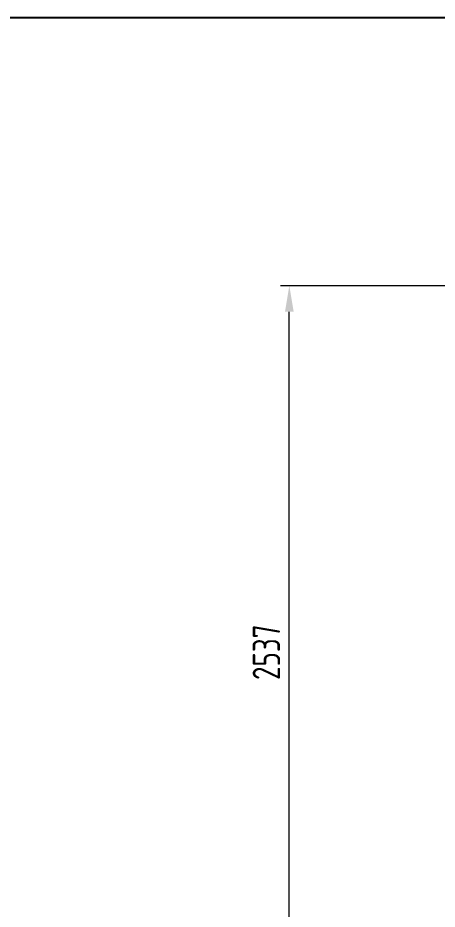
# Model space of a CAD drawing. Header units: millimetres. Extents: x -46397 to 283259, y -8690 to 23983.
# Drawn here: x 7309 to 8759, y 6584 to 9669 of the extents above; entities that cross this region are included whole.
import ezdxf

# ---------------------------------------------------------------- set-up
doc = ezdxf.new("R2010")
doc.units = ezdxf.units.MM
doc.layers.get('Defpoints').update_dxf_attribs({"lineweight": 0})
doc.layers.add('Dtext', color=255, linetype='Continuous', lineweight=20)
doc.layers.add('PHANTOM 2', color=8, linetype='Continuous', lineweight=0)
doc.styles.add('Chu va so', font='arial.ttf')
doc.styles.add('GHI CHÚ 1', font='isocp_IV25.ttf', dxfattribs={"width": 0.8})
doc.styles.add('TCVN', font='arial.ttf')
doc.dimstyles.new('1-30SCALE', dxfattribs={"dimtxt": 75, "dimasz": 75, "dimexe": 37.5, "dimexo": 30, "dimgap": 30, "dimtad": 1, "dimtoh": 1, "dimdec": 0, "dimdsep": 46, "dimtxsty": 'GHI CHÚ 1', "dimcen": 0.09, "dimclrd": 256, "dimclre": 256, "dimclrt": 2, "dimadec": 0, "dimazin": 0, "dimtfac": 1, "dimtdec": 0, "dimtofl": 0, "dimtmove": 0, "dimatfit": 3, "dimfxl": 1, "dimlwd": 0, "dimlwe": 0, "dimarcsym": 0})

# ---------------------------------------------------------------- blocks, each defined once
blk = doc.blocks.new('*D1642')
at = {"layer": 'Defpoints', "color": 0, "transparency": 16777216}
for p in [(8247.8, 8741.8), (9207.8, 8741.8, -1.5), (8836.7, 6204.6, -1.5)]:
    blk.add_point(p, dxfattribs=at)
at = {"layer": 'PHANTOM 2', "linetype": 'Continuous', "lineweight": 0, "transparency": 16777216}
for p, q in [((9177.8, 8741.8), (8217.8, 8741.8)), ((8247.8, 6294.6), (8247.8, 8651.8)), ((8806.7, 6204.6), (8217.8, 6204.6))]:
    blk.add_line(p, q, dxfattribs=at)
at = {"layer": 'PHANTOM 2', "transparency": 16777216}
for points in [[(8232.8, 8651.8), (8262.8, 8651.8), (8247.8, 8741.8)], [(8232.8, 6294.6), (8262.8, 6294.6), (8247.8, 6204.6)]]:
    blk.add_solid(points, dxfattribs=at)
at = {"layer": 'PHANTOM 2', "color": 2, "transparency": 16777216, "insert": (8168.4, 7473.2), "char_height": 95, "attachment_point": 5, "rotation": 90, "style": 'GHI CHÚ 1'}
blk.add_mtext('2537', dxfattribs=at)
blk = doc.blocks.new('*U1811')
at = {"lineweight": 25}
for points in [[(0, 0), (18993, 0), (18993, 12441.4), (0, 12441.4)], [(0, 0), (14360.6, 0), (14360.6, 12441.4), (0, 12441.4)]]:
    blk.add_lwpolyline(points, close=True, dxfattribs=at)
at = {"layer": 'Dtext', "ltscale": 0.1}
for tag, p, height, style in [('REV_3', (14482.9, 4673), 82.7, 'TCVN'), ('FOR_APPROVAL3', (15310.2, 4667.2, -0.7), 99.3, 'TCVN'), ('FOR_APPROVAL2', (15310.2, 4358.4, -0.7), 99.3, 'TCVN'), ('REV_2', (14482.9, 4364.2), 82.7, 'TCVN'), ('FOR_APPROVAL1', (15310.2, 4049.5, -0.7), 99.3, 'TCVN'), ('REV_1', (14482.9, 4055.4), 82.7, 'TCVN'), ('NGUOI_VE', (16191.6, 3742.1, -0.7), 99.3, 'TCVN'), ('NGUOI_KIEM_2', (17068.8, 3742.1, -0.8), 99.3, 'TCVN'), ('NGUOI_DUYET', (18128.4, 3742.1, -0.8), 99.3, 'TCVN'), ('REV_0', (14482.9, 3746.5), 82.7, 'TCVN'), ('1.1_A4', (18181.6, 188.4, -0.8), 99.3, 'Chu va so'), ('A4_A4', (18511.9, 188.4, -0.8), 99.3, 'Chu va so'), ('REV.', (18783.9, 188.4, -0.8), 99.3, 'Chu va so')]:
    blk.add_attdef(tag, p, '', height=height, dxfattribs=dict(at, style=style))
for tag, p, height, style, width in [('NGAY_REV03', (14692.6, 4667.2, -0.7), 86, 'TCVN', 0.95), ('NGAY_REV02', (14692.6, 4358.4, -0.7), 86, 'TCVN', 0.95), ('NGAY_REV01', (14692.6, 4049.5, -0.7), 86, 'TCVN', 0.95), ('NGAY_REV0', (14692.6, 3740.7, -0.8), 86, 'TCVN', 0.95), ('DWD.NO', (14684.9, 80.5, -0.8), 132.4, 'Chu va so', 0.85)]:
    blk.add_attdef(tag, p, '', height=height, dxfattribs=dict(at, style=style, width=width))
at = {"layer": 'Dtext', "lineweight": 25, "ltscale": 0.1, "style": 'Chu va so'}
for tag, p, height in [('PROJECT_CODE', (15641.5, 1555.2), 198.5), ('TITLE1', (14781.7, 1186, -0.8), 132.4), ('TITLE2', (14781.7, 874.8, -0.8), 132.4), ('TITLE3', (14781.7, 565.9, -0.8), 132.4)]:
    blk.add_attdef(tag, p, '', height=height, dxfattribs=at)

msp = doc.modelspace()

# ---------------------------------------------------------------- dimensions: what is measured, and where the dimension line sits
at = {"layer": 'PHANTOM 2'}
dim = msp.add_linear_dim(base=(8247.77, 8741.79), p1=(8836.73, 6204.56, -1.5), p2=(9207.84, 8741.79, -1.5), angle=90, dimstyle='1-30SCALE', override={"dimtxt": 95, "dimasz": 90, "dimexe": 30, "dimtmove": 1}, dxfattribs=at)
dim.commit()
dim.dimension.update_dxf_attribs({"geometry": '*D1642', "text_midpoint": (8168.41, 7473.17)})

# ---------------------------------------------------------------- next in the draw order: block references
at = {"xscale": 0.9084576280678549, "yscale": 0.9084576280678549, "zscale": 0.9084576280678549}
msp.add_blockref('*U1811', (-655.03, -1633.08), dxfattribs=at)

doc.saveas('drawing.dxf')
